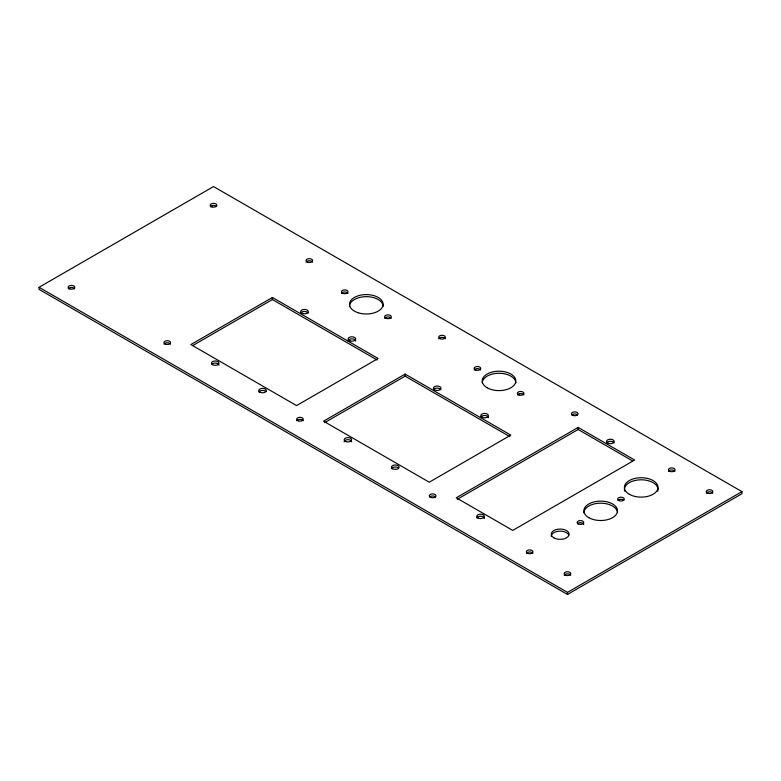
<?xml version="1.0" encoding="UTF-8"?>
<svg xmlns="http://www.w3.org/2000/svg" width="781" height="781" viewBox="0 0 781 781"><rect width="100%" height="100%" fill="white"/><g stroke="black" fill="none" stroke-linecap="round" stroke-linejoin="round"><path stroke-width="1.17" d="M39.05 287.291L213.535 186.552L741.95 491.63L741.95 493.709L567.465 594.448L39.05 289.37L39.05 287.291L567.465 592.369L741.95 491.63M272.413 297.473L190.847 344.567L296.546 405.593L378.111 358.499L272.413 297.473L272.413 299.553L377.067 359.973M192.936 345.446L272.413 299.553M405.114 374.099L323.549 421.184L429.247 482.209L510.813 435.115L405.114 374.099L405.114 376.169L509.768 436.589M324.593 422.667L405.114 376.169M578.165 427.422L456.26 497.809L512.726 530.406L634.631 460.029L578.165 427.422L578.165 429.501L457.305 499.274M578.165 429.501L632.542 460.897M567.465 592.369L567.465 594.448M482.219 382.983A16.811 9.704 0 0 1 499.02 373.279A16.811 9.704 0 0 1 515.831 382.983M349.507 306.367A16.811 9.704 0 0 1 366.318 296.663A16.811 9.704 0 0 1 383.12 306.367M551.259 536.283A8.913 5.145 0 0 1 559.011 531.178A8.913 5.145 0 0 1 568.783 534.946M583.885 512.892A16.811 9.704 0 0 1 599.954 503.198A16.811 9.704 0 0 1 617.429 512.053M624.654 491.19A16.811 9.704 0 0 1 641.201 479.798A16.811 9.704 0 0 1 657.758 491.19M577.569 523.631A3.309 1.913 0 0 1 581.289 522.743A3.309 1.913 0 0 1 583.739 524.588M618.083 500.24A3.309 1.913 0 0 1 623.814 500.24M668.526 471.382A3.309 1.913 0 0 1 671.728 469.967A3.309 1.913 0 0 1 674.921 471.382M517.432 394.961A3.309 1.913 0 0 1 520.634 393.546A3.309 1.913 0 0 1 523.826 394.961M474.213 370.009A3.309 1.913 0 0 1 477.416 368.593A3.309 1.913 0 0 1 480.608 370.009M341.512 293.392A3.309 1.913 0 0 1 344.704 291.977A3.309 1.913 0 0 1 347.906 293.392M384.73 318.345A3.309 1.913 0 0 1 387.923 316.93A3.309 1.913 0 0 1 391.125 318.345M429.804 496.95A3.309 1.913 0 0 1 435.534 496.95M296.76 420.793A3.309 1.913 0 0 1 299.963 419.377A3.309 1.913 0 0 1 303.155 420.793M571.868 414.926A3.309 1.913 0 0 1 577.608 414.926M438.834 338.769A3.309 1.913 0 0 1 442.036 337.353A3.309 1.913 0 0 1 445.229 338.769M164.059 344.177A3.309 1.913 0 0 1 167.251 342.761A3.309 1.913 0 0 1 170.453 344.177M306.132 262.152A3.309 1.913 0 0 1 308.466 260.805L309.325 260.737A3.309 1.913 0 0 1 312.527 262.152M210.333 206.848A3.309 1.913 0 0 1 213.096 205.452A3.309 1.913 0 0 1 216.396 206.389M476.84 517.901A3.817 2.206 0 0 1 481.028 516.29A3.817 2.206 0 0 1 484.347 518.477M606.671 442.944A3.817 2.206 0 0 1 610.361 441.314A3.817 2.206 0 0 1 614.051 442.944M68.259 288.872A3.309 1.913 0 0 1 71.462 287.457A3.309 1.913 0 0 1 74.664 288.872M526.453 553.407A3.309 1.913 0 0 1 529.655 551.991A3.309 1.913 0 0 1 532.857 553.407M564.272 575.236A3.309 1.913 0 0 1 567.465 573.82A3.309 1.913 0 0 1 570.667 575.236M706.336 493.221A3.309 1.913 0 0 1 709.538 491.796A3.309 1.913 0 0 1 712.741 493.221M211.954 364.151A3.759 2.167 0 0 1 216.171 363.136A3.759 2.167 0 0 1 218.953 365.235M258.882 392.062A3.817 2.206 0 0 1 262.074 390.451A3.817 2.206 0 0 1 265.882 391.535M348.062 341.063A3.817 2.206 0 0 1 351.889 338.866A3.817 2.206 0 0 1 355.706 341.063M301.163 312.585A3.817 2.206 0 0 1 304.971 311.502A3.817 2.206 0 0 1 308.163 313.113M344.157 441.851A3.759 2.167 0 0 1 347.906 439.683A3.759 2.167 0 0 1 351.665 441.851M391.593 468.688A3.817 2.206 0 0 1 394.786 467.067A3.817 2.206 0 0 1 398.593 468.151M480.774 417.689A3.817 2.206 0 0 1 484.591 415.482A3.817 2.206 0 0 1 488.418 417.689M433.865 389.211A3.817 2.206 0 0 1 437.672 388.128A3.817 2.206 0 0 1 440.865 389.748M487.139 387.766A16.811 9.704 0 0 0 515.255 383.412A16.811 9.704 0 0 0 494.676 371.531A16.811 9.704 0 0 0 487.139 387.766M357.913 312.693A16.811 9.704 0 0 0 383.12 304.287A16.811 9.704 0 0 0 357.913 295.882A16.811 9.704 0 0 0 357.913 312.693M553.875 537.845A8.913 5.145 0 0 0 568.783 535.532A8.913 5.145 0 0 0 557.868 529.235A8.913 5.145 0 0 0 553.875 537.845M588.806 517.676A16.811 9.704 0 0 0 616.922 513.322A16.811 9.704 0 0 0 596.342 501.441A16.811 9.704 0 0 0 588.806 517.676M629.32 494.285A16.811 9.704 0 0 0 657.436 489.931A16.811 9.704 0 0 0 636.857 478.05A16.811 9.704 0 0 0 629.32 494.285M578.096 523.856A3.309 1.913 0 0 0 583.632 523.006A3.309 1.913 0 0 0 579.58 520.663A3.309 1.913 0 0 0 578.096 523.856M618.611 500.465A3.309 1.913 0 0 0 624.146 499.615A3.309 1.913 0 0 0 620.094 497.272A3.309 1.913 0 0 0 618.611 500.465M565.132 575.011A3.309 1.913 0 0 0 570.667 574.152A3.309 1.913 0 0 0 566.615 571.809A3.309 1.913 0 0 0 565.132 575.011M669.385 471.148A3.309 1.913 0 0 0 674.921 470.299A3.309 1.913 0 0 0 670.869 467.956A3.309 1.913 0 0 0 669.385 471.148M707.879 493.289A3.309 1.913 0 0 0 712.848 491.63A3.309 1.913 0 0 0 707.879 489.98A3.309 1.913 0 0 0 707.879 493.289M518.975 395.03A3.309 1.913 0 0 0 523.944 393.38A3.309 1.913 0 0 0 518.975 391.72A3.309 1.913 0 0 0 518.975 395.03M475.756 370.087A3.309 1.913 0 0 0 480.725 368.427A3.309 1.913 0 0 0 475.756 366.777A3.309 1.913 0 0 0 475.756 370.087M343.054 293.471A3.309 1.913 0 0 0 348.014 291.811A3.309 1.913 0 0 0 343.054 290.151A3.309 1.913 0 0 0 343.054 293.471M386.263 318.414A3.309 1.913 0 0 0 391.232 316.764A3.309 1.913 0 0 0 386.263 315.104A3.309 1.913 0 0 0 386.263 318.414M430.331 497.185A3.309 1.913 0 0 0 435.866 496.325A3.309 1.913 0 0 0 431.815 493.982A3.309 1.913 0 0 0 430.331 497.185M572.395 415.16A3.309 1.913 0 0 0 577.94 414.301A3.309 1.913 0 0 0 573.879 411.958A3.309 1.913 0 0 0 572.395 415.16M439.693 338.544A3.309 1.913 0 0 0 445.229 337.685A3.309 1.913 0 0 0 441.177 335.342A3.309 1.913 0 0 0 439.693 338.544M298.303 420.871A3.309 1.913 0 0 0 303.272 419.212A3.309 1.913 0 0 0 298.303 417.562A3.309 1.913 0 0 0 298.303 420.871M165.601 344.245A3.309 1.913 0 0 0 170.57 342.595A3.309 1.913 0 0 0 165.601 340.936A3.309 1.913 0 0 0 165.601 344.245M307.675 262.231A3.309 1.913 0 0 0 312.634 260.571A3.309 1.913 0 0 0 307.675 258.911A3.309 1.913 0 0 0 307.675 262.231M69.802 288.941A3.309 1.913 0 0 0 74.771 287.291A3.309 1.913 0 0 0 69.802 285.631A3.309 1.913 0 0 0 69.802 288.941M211.876 206.916A3.309 1.913 0 0 0 216.845 205.266A3.309 1.913 0 0 0 211.876 203.607A3.309 1.913 0 0 0 211.876 206.916M477.835 517.949A3.817 2.206 0 0 0 484.22 516.963A3.817 2.206 0 0 0 479.544 514.259A3.817 2.206 0 0 0 477.835 517.949M608.448 443.354A3.817 2.206 0 0 0 614.178 441.441A3.817 2.206 0 0 0 608.448 439.527A3.817 2.206 0 0 0 608.448 443.354M527.995 553.475A3.309 1.913 0 0 0 532.964 551.825A3.309 1.913 0 0 0 527.995 550.166A3.309 1.913 0 0 0 527.995 553.475M212.549 364.688A3.759 2.167 0 0 0 218.826 363.712A3.759 2.167 0 0 0 214.228 361.056A3.759 2.167 0 0 0 212.549 364.688M259.878 392.121A3.817 2.206 0 0 0 266.262 391.125A3.817 2.206 0 0 0 261.586 388.43A3.817 2.206 0 0 0 259.878 392.121M302.559 313.513A3.817 2.206 0 0 0 308.29 311.609A3.817 2.206 0 0 0 302.559 309.696A3.817 2.206 0 0 0 302.559 313.513M349.976 340.897A3.817 2.206 0 0 0 355.706 338.983A3.817 2.206 0 0 0 349.976 337.08A3.817 2.206 0 0 0 349.976 340.897M346.032 441.646A3.759 2.167 0 0 0 351.665 439.771A3.759 2.167 0 0 0 346.032 437.897A3.759 2.167 0 0 0 346.032 441.646M481.897 417.171A3.817 2.206 0 0 0 488.281 416.185A3.817 2.206 0 0 0 483.605 413.481A3.817 2.206 0 0 0 481.897 417.171M392.579 468.737A3.817 2.206 0 0 0 398.974 467.751A3.817 2.206 0 0 0 394.298 465.046A3.817 2.206 0 0 0 392.579 468.737M434.47 389.797A3.817 2.206 0 0 0 440.865 388.811A3.817 2.206 0 0 0 436.188 386.107A3.817 2.206 0 0 0 434.47 389.797"/></g></svg>
